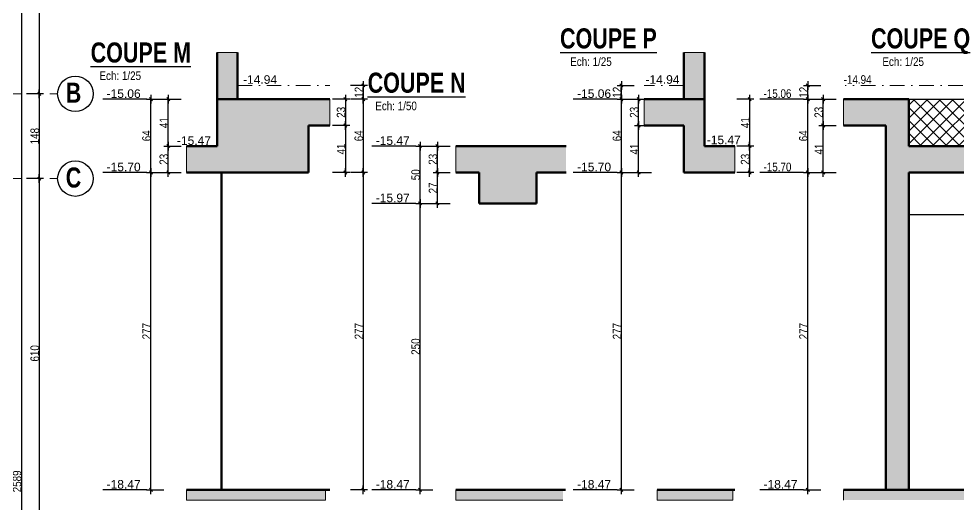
# Model space of a CAD drawing. Header units: centimetres. Extents: x 10803 to 23268, y -4986 to -786.
# Drawn here: x 18609 to 20249, y -3428 to -2581 of the extents above; entities that cross this region are included whole.
import ezdxf
from ezdxf.enums import TextEntityAlignment as Align

# ---------------------------------------------------------------- set-up
doc = ezdxf.new("R2010")
doc.units = ezdxf.units.CM
doc.header["$PDMODE"] = 1
doc.header["$PDSIZE"] = -2
doc.linetypes.add('TIRETPTX2', pattern=[50.8, 25.4, -12.7, 0, -12.7])
for name, color, linetype in [('01_cote_gen', 4, 'Continuous'), ('01_linteaux', 2, 'Continuous'), ('01_poch_BN', 9, 'Continuous'), ('01_poch_murs', 253, 'Continuous'), ('01_texte', 230, 'Continuous'), ('AA_COTES', 2, 'Continuous')]:
    doc.layers.add(name, color=color, linetype=linetype)
doc.layers.add('01_murs_coup', color=5, linetype='Continuous', lineweight=60)
doc.layers.add('01_tram_axes', color=2, linetype='TIRETPTX2', lineweight=9)
doc.styles.add('Arial Narrow', font='ARIALN.TTF')
doc.styles.add('impact', font='impact.ttf')
doc.styles.add('MATTE_TXT', font='arial.ttf')
doc.styles.add('STYLE2', font='ARIALN.TTF')
doc.dimstyles.new('JB25', dxfattribs={"dimscale": 0.1, "dimtxt": 150, "dimasz": 15, "dimexe": 0.1, "dimexo": 0.1, "dimgap": 0.09, "dimtad": 1, "dimdec": 1, "dimlfac": 0.5, "dimdsep": 46, "dimtxsty": 'STYLE2', "dimblk1": 'BOND_G', "dimblk2": 'BOND_D', "dimsah": 1, "dimcen": 1.5, "dimdle": 0.01, "dimse1": 1, "dimse2": 1, "dimclrd": 4, "dimclre": 2, "dimclrt": 6, "dimazin": 2, "dimtfac": 2.333333, "dimtdec": 1, "dimtix": 1, "dimtmove": 2, "dimatfit": 3, "dimldrblk": 'BOND_G', "dimfxl": 1, "dimtolj": 1, "dimtzin": 0, "dimarcsym": 0})
doc.dimstyles.new('JB50', dxfattribs={"dimscale": 0.1, "dimtxt": 150, "dimasz": 15, "dimexe": 0.1, "dimexo": 0.1, "dimgap": 0.09, "dimtad": 1, "dimdec": 1, "dimdsep": 46, "dimtxsty": 'STYLE2', "dimblk1": 'BOND_G', "dimblk2": 'BOND_D', "dimsah": 1, "dimcen": 1.5, "dimdle": 0.01, "dimse1": 1, "dimse2": 1, "dimclrd": 4, "dimclre": 2, "dimclrt": 6, "dimazin": 2, "dimtfac": 2.333333, "dimtdec": 1, "dimtix": 1, "dimtmove": 2, "dimatfit": 3, "dimldrblk": 'BOND_G', "dimfxl": 1, "dimtolj": 1, "dimtzin": 0, "dimarcsym": 0})

# ---------------------------------------------------------------- blocks, each defined once
blk = doc.blocks.new('BOND_G')
at = {"layer": 'AA_COTES', "color": 0}
for p, q in [((0, -5), (0, 15)), ((5, 0), (-5, 0)), ((1.8, 1.8), (-1.8, -1.8))]:
    blk.add_line(p, q, dxfattribs=at)
blk = doc.blocks.new('BOND_D')
at = {"layer": 'AA_COTES', "color": 0}
for p, q in [((5, 0), (-5, 0)), ((-1.8, -1.8), (1.8, 1.8)), ((0, 5), (0, -15))]:
    blk.add_line(p, q, dxfattribs=at)
blk = doc.blocks.new('*D1412')
at = {"layer": '01_cote_gen', "color": 4, "lineweight": -2, "transparency": 16777216}
blk.add_line((18644.2, -2103.1), (18644.2, -2710.1), dxfattribs=at)
at = {"layer": 'Defpoints', "color": 0, "lineweight": 0, "transparency": 16777216}
for p in [(18595.3, -2101.6), (18595.3, -2711.6), (18644.2, -2711.6)]:
    blk.add_point(p, dxfattribs=at)
at = {"layer": '01_cote_gen', "color": 4, "lineweight": -2, "transparency": 16777216, "xscale": 1.5, "yscale": 1.5, "zscale": 1.5}
for name, p, rotation in [('BOND_G', (18644.2, -2101.6), 90), ('BOND_D', (18644.2, -2711.6), 270)]:
    blk.add_blockref(name, p, dxfattribs=dict(at, rotation=rotation))
at = {"layer": '01_cote_gen', "color": 6, "lineweight": 0, "transparency": 16777216, "insert": (18636.5, -2406.6), "char_height": 15, "attachment_point": 5, "rotation": 90, "style": 'STYLE2'}
blk.add_mtext('\\A1;610', dxfattribs=at)
blk = doc.blocks.new('*D1413')
at = {"layer": '01_cote_gen', "color": 4, "lineweight": -2, "transparency": 16777216}
blk.add_line((18644.2, -2713.1), (18644.2, -2858.1), dxfattribs=at)
at = {"layer": 'Defpoints', "color": 0, "lineweight": 0, "transparency": 16777216}
for p in [(18595.6, -2711.6), (18595.6, -2859.6), (18644.2, -2859.6)]:
    blk.add_point(p, dxfattribs=at)
at = {"layer": '01_cote_gen', "color": 4, "lineweight": -2, "transparency": 16777216, "xscale": 1.5, "yscale": 1.5, "zscale": 1.5}
for name, p, rotation in [('BOND_G', (18644.2, -2711.6), 90), ('BOND_D', (18644.2, -2859.6), 270)]:
    blk.add_blockref(name, p, dxfattribs=dict(at, rotation=rotation))
at = {"layer": '01_cote_gen', "color": 6, "lineweight": 0, "transparency": 16777216, "insert": (18636.5, -2785.6), "char_height": 15, "attachment_point": 5, "rotation": 90, "style": 'STYLE2'}
blk.add_mtext('\\A1;148', dxfattribs=at)
blk = doc.blocks.new('*D1414')
at = {"layer": '01_cote_gen', "color": 4, "lineweight": -2, "transparency": 16777216}
blk.add_line((18644.2, -2861.1), (18644.2, -3468.1), dxfattribs=at)
at = {"layer": 'Defpoints', "color": 0, "lineweight": 0, "transparency": 16777216}
for p in [(18545, -2859.6), (18545, -3469.6), (18644.2, -3469.6)]:
    blk.add_point(p, dxfattribs=at)
at = {"layer": '01_cote_gen', "color": 4, "lineweight": -2, "transparency": 16777216, "xscale": 1.5, "yscale": 1.5, "zscale": 1.5}
for name, p, rotation in [('BOND_G', (18644.2, -2859.6), 90), ('BOND_D', (18644.2, -3469.6), 270)]:
    blk.add_blockref(name, p, dxfattribs=dict(at, rotation=rotation))
at = {"layer": '01_cote_gen', "color": 6, "lineweight": 0, "transparency": 16777216, "insert": (18636.5, -3164.6), "char_height": 15, "attachment_point": 5, "rotation": 90, "style": 'STYLE2'}
blk.add_mtext('\\A1;610', dxfattribs=at)
blk = doc.blocks.new('*D1932')
at = {"layer": '01_cote_gen', "color": 4, "lineweight": -2, "transparency": 16777216}
blk.add_line((18613.1, -2095.1), (18613.1, -4681.1), dxfattribs=at)
at = {"layer": 'Defpoints', "color": 0, "lineweight": 0, "transparency": 16777216}
for p in [(18608.7, -2093.6), (18503.6, -4682.6), (18613.1, -4682.6)]:
    blk.add_point(p, dxfattribs=at)
at = {"layer": '01_cote_gen', "color": 4, "lineweight": -2, "transparency": 16777216, "xscale": 1.5, "yscale": 1.5, "zscale": 1.5}
for name, p, rotation in [('BOND_G', (18613.1, -2093.6), 90), ('BOND_D', (18613.1, -4682.6), 270)]:
    blk.add_blockref(name, p, dxfattribs=dict(at, rotation=rotation))
at = {"layer": '01_cote_gen', "color": 6, "lineweight": 0, "transparency": 16777216, "insert": (18605.5, -3388.1), "char_height": 15, "attachment_point": 5, "rotation": 90, "style": 'STYLE2'}
blk.add_mtext('\\A1;2589', dxfattribs=at)
blk = doc.blocks.new('*D1568')
at = {"layer": '01_cote_gen', "color": 4, "lineweight": -2, "transparency": 16777216}
blk.add_line((18839.3, -3401.4), (18839.3, -2850.4), dxfattribs=at)
at = {"layer": 'Defpoints', "color": 0, "lineweight": 0, "transparency": 16777216}
for p in [(18839.3, -2848.9), (18871.4, -2848.9), (18871.4, -3402.9)]:
    blk.add_point(p, dxfattribs=at)
at = {"layer": '01_cote_gen', "color": 4, "lineweight": -2, "transparency": 16777216, "xscale": 1.5, "yscale": 1.5, "zscale": 1.5}
for name, p, rotation in [('BOND_D', (18839.3, -2848.9), 90), ('BOND_G', (18839.3, -3402.9), 270)]:
    blk.add_blockref(name, p, dxfattribs=dict(at, rotation=rotation))
at = {"layer": '01_cote_gen', "color": 6, "lineweight": 0, "transparency": 16777216, "insert": (18831.8, -3125.9), "char_height": 15, "attachment_point": 5, "rotation": 90, "style": 'STYLE2'}
blk.add_mtext('\\A1;277', dxfattribs=at)
blk = doc.blocks.new('*D2017')
at = {"layer": '01_cote_gen', "color": 4, "lineweight": -2, "transparency": 16777216}
blk.add_line((18869.5, -2847.4), (18869.5, -2804.4), dxfattribs=at)
at = {"layer": 'Defpoints', "color": 0, "lineweight": 0, "transparency": 16777216}
for p in [(18869.5, -2802.9), (18901.6, -2802.9), (18901.6, -2848.9)]:
    blk.add_point(p, dxfattribs=at)
at = {"layer": '01_cote_gen', "color": 4, "lineweight": -2, "transparency": 16777216, "xscale": 1.5, "yscale": 1.5, "zscale": 1.5}
for name, p, rotation in [('BOND_D', (18869.5, -2802.9), 90), ('BOND_G', (18869.5, -2848.9), 270)]:
    blk.add_blockref(name, p, dxfattribs=dict(at, rotation=rotation))
at = {"layer": '01_cote_gen', "color": 6, "lineweight": 0, "transparency": 16777216, "insert": (18861.9, -2825.9), "char_height": 15, "attachment_point": 5, "rotation": 90, "style": 'STYLE2'}
blk.add_mtext('\\A1;23', dxfattribs=at)
blk = doc.blocks.new('*D2018')
at = {"layer": '01_cote_gen', "color": 4, "lineweight": -2, "transparency": 16777216}
blk.add_line((18869.5, -2801.4), (18869.5, -2722.4), dxfattribs=at)
at = {"layer": 'Defpoints', "color": 0, "lineweight": 0, "transparency": 16777216}
for p in [(18869.5, -2720.9), (18954.7, -2720.9), (18954.7, -2802.9)]:
    blk.add_point(p, dxfattribs=at)
at = {"layer": '01_cote_gen', "color": 4, "lineweight": -2, "transparency": 16777216, "xscale": 1.5, "yscale": 1.5, "zscale": 1.5}
for name, p, rotation in [('BOND_D', (18869.5, -2720.9), 90), ('BOND_G', (18869.5, -2802.9), 270)]:
    blk.add_blockref(name, p, dxfattribs=dict(at, rotation=rotation))
at = {"layer": '01_cote_gen', "color": 6, "lineweight": 0, "transparency": 16777216, "insert": (18862, -2761.9), "char_height": 15, "attachment_point": 5, "rotation": 90, "style": 'STYLE2'}
blk.add_mtext('\\A1;41', dxfattribs=at)
blk = doc.blocks.new('*D1569')
at = {"layer": '01_cote_gen', "color": 4, "lineweight": -2, "transparency": 16777216}
blk.add_line((18839.3, -2847.4), (18839.3, -2722.4), dxfattribs=at)
at = {"layer": 'Defpoints', "color": 0, "lineweight": 0, "transparency": 16777216}
for p in [(18839.3, -2720.9), (18892, -2720.9), (18892, -2848.9)]:
    blk.add_point(p, dxfattribs=at)
at = {"layer": '01_cote_gen', "color": 4, "lineweight": -2, "transparency": 16777216, "xscale": 1.5, "yscale": 1.5, "zscale": 1.5}
for name, p, rotation in [('BOND_D', (18839.3, -2720.9), 90), ('BOND_G', (18839.3, -2848.9), 270)]:
    blk.add_blockref(name, p, dxfattribs=dict(at, rotation=rotation))
at = {"layer": '01_cote_gen', "color": 6, "lineweight": 0, "transparency": 16777216, "insert": (18831.7, -2784.9), "char_height": 15, "attachment_point": 5, "rotation": 90, "style": 'STYLE2'}
blk.add_mtext('\\A1;64', dxfattribs=at)
blk = doc.blocks.new('*D2019')
at = {"layer": '01_cote_gen', "color": 4, "lineweight": -2, "transparency": 16777216}
blk.add_line((19178.9, -2722.4), (19178.9, -2765.4), dxfattribs=at)
at = {"layer": 'Defpoints', "color": 0, "lineweight": 0, "transparency": 16777216}
for p in [(19151.4, -2720.9), (19151.4, -2766.9), (19178.9, -2766.9)]:
    blk.add_point(p, dxfattribs=at)
at = {"layer": '01_cote_gen', "color": 4, "lineweight": -2, "transparency": 16777216, "xscale": 1.5, "yscale": 1.5, "zscale": 1.5}
for name, p, rotation in [('BOND_G', (19178.9, -2720.9), 90), ('BOND_D', (19178.9, -2766.9), 270)]:
    blk.add_blockref(name, p, dxfattribs=dict(at, rotation=rotation))
at = {"layer": '01_cote_gen', "color": 6, "lineweight": 0, "transparency": 16777216, "insert": (19171.3, -2743.9), "char_height": 15, "attachment_point": 5, "rotation": 90, "style": 'STYLE2'}
blk.add_mtext('\\A1;23', dxfattribs=at)
blk = doc.blocks.new('*D2020')
at = {"layer": '01_cote_gen', "color": 4, "lineweight": -2, "transparency": 16777216}
blk.add_line((19178.9, -2768.4), (19178.9, -2847.4), dxfattribs=at)
at = {"layer": 'Defpoints', "color": 0, "lineweight": 0, "transparency": 16777216}
for p in [(19133.1, -2766.9), (19114.7, -2848.9), (19178.9, -2848.9)]:
    blk.add_point(p, dxfattribs=at)
at = {"layer": '01_cote_gen', "color": 4, "lineweight": -2, "transparency": 16777216, "xscale": 1.5, "yscale": 1.5, "zscale": 1.5}
for name, p, rotation in [('BOND_G', (19178.9, -2766.9), 90), ('BOND_D', (19178.9, -2848.9), 270)]:
    blk.add_blockref(name, p, dxfattribs=dict(at, rotation=rotation))
at = {"layer": '01_cote_gen', "color": 6, "lineweight": 0, "transparency": 16777216, "insert": (19171.4, -2807.9), "char_height": 15, "attachment_point": 5, "rotation": 90, "style": 'STYLE2'}
blk.add_mtext('\\A1;41', dxfattribs=at)
blk = doc.blocks.new('*D1570')
at = {"layer": '01_cote_gen', "color": 4, "lineweight": -2, "transparency": 16777216}
blk.add_line((19210, -2722.4), (19210, -2847.4), dxfattribs=at)
at = {"layer": 'Defpoints', "color": 0, "lineweight": 0, "transparency": 16777216}
for p in [(19186.4, -2720.9), (19186.4, -2848.9), (19210, -2848.9)]:
    blk.add_point(p, dxfattribs=at)
at = {"layer": '01_cote_gen', "color": 4, "lineweight": -2, "transparency": 16777216, "xscale": 1.5, "yscale": 1.5, "zscale": 1.5}
for name, p, rotation in [('BOND_G', (19210, -2720.9), 90), ('BOND_D', (19210, -2848.9), 270)]:
    blk.add_blockref(name, p, dxfattribs=dict(at, rotation=rotation))
at = {"layer": '01_cote_gen', "color": 6, "lineweight": 0, "transparency": 16777216, "insert": (19202.3, -2784.9), "char_height": 15, "attachment_point": 5, "rotation": 90, "style": 'STYLE2'}
blk.add_mtext('\\A1;64', dxfattribs=at)
blk = doc.blocks.new('*D2021')
at = {"layer": '01_cote_gen', "color": 4, "lineweight": -2, "transparency": 16777216}
blk.add_line((19210, -2850.4), (19210, -3401.4), dxfattribs=at)
at = {"layer": 'Defpoints', "color": 0, "lineweight": 0, "transparency": 16777216}
for p in [(19156.4, -2848.9), (19115.8, -3402.9), (19210, -3402.9)]:
    blk.add_point(p, dxfattribs=at)
at = {"layer": '01_cote_gen', "color": 4, "lineweight": -2, "transparency": 16777216, "xscale": 1.5, "yscale": 1.5, "zscale": 1.5}
for name, p, rotation in [('BOND_G', (19210, -2848.9), 90), ('BOND_D', (19210, -3402.9), 270)]:
    blk.add_blockref(name, p, dxfattribs=dict(at, rotation=rotation))
at = {"layer": '01_cote_gen', "color": 6, "lineweight": 0, "transparency": 16777216, "insert": (19202.5, -3125.9), "char_height": 15, "attachment_point": 5, "rotation": 90, "style": 'STYLE2'}
blk.add_mtext('\\A1;277', dxfattribs=at)
blk = doc.blocks.new('*D2022')
at = {"layer": '01_cote_gen', "color": 4, "lineweight": -2, "transparency": 16777216}
blk.add_line((19210, -2698.4), (19210, -2719.4), dxfattribs=at)
at = {"layer": 'Defpoints', "color": 0, "lineweight": 0, "transparency": 16777216}
for p in [(19132.4, -2696.9), (19132.4, -2720.9), (19210, -2720.9)]:
    blk.add_point(p, dxfattribs=at)
at = {"layer": '01_cote_gen', "color": 4, "lineweight": -2, "transparency": 16777216, "xscale": 1.5, "yscale": 1.5, "zscale": 1.5}
for name, p, rotation in [('BOND_G', (19210, -2696.9), 90), ('BOND_D', (19210, -2720.9), 270)]:
    blk.add_blockref(name, p, dxfattribs=dict(at, rotation=rotation))
at = {"layer": '01_cote_gen', "color": 6, "lineweight": 0, "transparency": 16777216, "insert": (19202.5, -2708.9), "char_height": 15, "attachment_point": 5, "rotation": 90, "style": 'STYLE2'}
blk.add_mtext('\\A1;12', dxfattribs=at)
blk = doc.blocks.new('*D2023')
at = {"layer": '01_cote_gen', "color": 4, "lineweight": -2, "transparency": 16777216}
blk.add_line((19339.4, -2847.4), (19339.4, -2804.4), dxfattribs=at)
at = {"layer": 'Defpoints', "color": 0, "lineweight": 0, "transparency": 16777216}
for p in [(19339.4, -2802.9), (19371.5, -2802.9), (19371.5, -2848.9)]:
    blk.add_point(p, dxfattribs=at)
at = {"layer": '01_cote_gen', "color": 4, "lineweight": -2, "transparency": 16777216, "xscale": 1.5, "yscale": 1.5, "zscale": 1.5}
for name, p, rotation in [('BOND_D', (19339.4, -2802.9), 90), ('BOND_G', (19339.4, -2848.9), 270)]:
    blk.add_blockref(name, p, dxfattribs=dict(at, rotation=rotation))
at = {"layer": '01_cote_gen', "color": 6, "lineweight": 0, "transparency": 16777216, "insert": (19331.8, -2825.9), "char_height": 15, "attachment_point": 5, "rotation": 90, "style": 'STYLE2'}
blk.add_mtext('\\A1;23', dxfattribs=at)
blk = doc.blocks.new('*D2024')
at = {"layer": '01_cote_gen', "color": 4, "lineweight": -2, "transparency": 16777216}
blk.add_line((19339.4, -2901.4), (19339.4, -2850.4), dxfattribs=at)
at = {"layer": 'Defpoints', "color": 0, "lineweight": 0, "transparency": 16777216}
for p in [(19339.4, -2848.9), (19412.4, -2848.9), (19412.4, -2902.9)]:
    blk.add_point(p, dxfattribs=at)
at = {"layer": '01_cote_gen', "color": 4, "lineweight": -2, "transparency": 16777216, "xscale": 1.5, "yscale": 1.5, "zscale": 1.5}
for name, p, rotation in [('BOND_D', (19339.4, -2848.9), 90), ('BOND_G', (19339.4, -2902.9), 270)]:
    blk.add_blockref(name, p, dxfattribs=dict(at, rotation=rotation))
at = {"layer": '01_cote_gen', "color": 6, "transparency": 16777216, "insert": (19331.9, -2875.9), "char_height": 15, "attachment_point": 5, "rotation": 90, "style": 'STYLE2'}
blk.add_mtext('\\A1;27', dxfattribs=at)
blk = doc.blocks.new('*D1571')
at = {"layer": '01_cote_gen', "color": 4, "lineweight": -2, "transparency": 16777216}
blk.add_line((19309.3, -2901.4), (19309.3, -2804.4), dxfattribs=at)
at = {"layer": 'Defpoints', "color": 0, "lineweight": 0, "transparency": 16777216}
for p in [(19309.3, -2802.9), (19408, -2802.9), (19415.8, -2902.9)]:
    blk.add_point(p, dxfattribs=at)
at = {"layer": '01_cote_gen', "color": 4, "lineweight": -2, "transparency": 16777216, "xscale": 1.5, "yscale": 1.5, "zscale": 1.5}
for name, p, rotation in [('BOND_D', (19309.3, -2802.9), 90), ('BOND_G', (19309.3, -2902.9), 270)]:
    blk.add_blockref(name, p, dxfattribs=dict(at, rotation=rotation))
at = {"layer": '01_cote_gen', "color": 6, "transparency": 16777216, "insert": (19301.6, -2852.9), "char_height": 15, "attachment_point": 5, "rotation": 90, "style": 'STYLE2'}
blk.add_mtext('\\A1;50', dxfattribs=at)
blk = doc.blocks.new('*D1572')
at = {"layer": '01_cote_gen', "color": 4, "lineweight": -2, "transparency": 16777216}
blk.add_line((19309.3, -3401.4), (19309.3, -2904.4), dxfattribs=at)
at = {"layer": 'Defpoints', "color": 0, "lineweight": 0, "transparency": 16777216}
for p in [(19309.3, -2902.9), (19368.1, -2902.9), (19331.8, -3402.9)]:
    blk.add_point(p, dxfattribs=at)
at = {"layer": '01_cote_gen', "color": 4, "lineweight": -2, "transparency": 16777216, "xscale": 1.5, "yscale": 1.5, "zscale": 1.5}
for name, p, rotation in [('BOND_D', (19309.3, -2902.9), 90), ('BOND_G', (19309.3, -3402.9), 270)]:
    blk.add_blockref(name, p, dxfattribs=dict(at, rotation=rotation))
at = {"layer": '01_cote_gen', "color": 6, "lineweight": 0, "transparency": 16777216, "insert": (19301.6, -3152.9), "char_height": 15, "attachment_point": 5, "rotation": 90, "style": 'STYLE2'}
blk.add_mtext('\\A1;250', dxfattribs=at)
blk = doc.blocks.new('*D1573')
at = {"layer": '01_cote_gen', "color": 4, "lineweight": -2, "transparency": 16777216}
blk.add_line((19660.8, -3401.4), (19660.8, -2850.4), dxfattribs=at)
at = {"layer": 'Defpoints', "color": 0, "lineweight": 0, "transparency": 16777216}
for p in [(19660.8, -2848.9), (19692.9, -2848.9), (19692.9, -3402.9)]:
    blk.add_point(p, dxfattribs=at)
at = {"layer": '01_cote_gen', "color": 4, "lineweight": -2, "transparency": 16777216, "xscale": 1.5, "yscale": 1.5, "zscale": 1.5}
for name, p, rotation in [('BOND_D', (19660.8, -2848.9), 90), ('BOND_G', (19660.8, -3402.9), 270)]:
    blk.add_blockref(name, p, dxfattribs=dict(at, rotation=rotation))
at = {"layer": '01_cote_gen', "color": 6, "lineweight": 0, "transparency": 16777216, "insert": (19653.3, -3125.9), "char_height": 15, "attachment_point": 5, "rotation": 90, "style": 'STYLE2'}
blk.add_mtext('\\A1;277', dxfattribs=at)
blk = doc.blocks.new('*D1574')
at = {"layer": '01_cote_gen', "color": 4, "lineweight": -2, "transparency": 16777216}
blk.add_line((19660.8, -2847.4), (19660.8, -2722.4), dxfattribs=at)
at = {"layer": 'Defpoints', "color": 0, "lineweight": 0, "transparency": 16777216}
for p in [(19660.8, -2720.9), (19713.5, -2720.9), (19713.5, -2848.9)]:
    blk.add_point(p, dxfattribs=at)
at = {"layer": '01_cote_gen', "color": 4, "lineweight": -2, "transparency": 16777216, "xscale": 1.5, "yscale": 1.5, "zscale": 1.5}
for name, p, rotation in [('BOND_D', (19660.8, -2720.9), 90), ('BOND_G', (19660.8, -2848.9), 270)]:
    blk.add_blockref(name, p, dxfattribs=dict(at, rotation=rotation))
at = {"layer": '01_cote_gen', "color": 6, "lineweight": 0, "transparency": 16777216, "insert": (19653.2, -2784.9), "char_height": 15, "attachment_point": 5, "rotation": 90, "style": 'STYLE2'}
blk.add_mtext('\\A1;64', dxfattribs=at)
blk = doc.blocks.new('*D2025')
at = {"layer": '01_cote_gen', "color": 4, "lineweight": -2, "transparency": 16777216}
blk.add_line((19690.9, -2847.4), (19690.9, -2768.4), dxfattribs=at)
at = {"layer": 'Defpoints', "color": 0, "lineweight": 0, "transparency": 16777216}
for p in [(19690.9, -2766.9), (19700.5, -2766.9), (19692.9, -2848.9)]:
    blk.add_point(p, dxfattribs=at)
at = {"layer": '01_cote_gen', "color": 4, "lineweight": -2, "transparency": 16777216, "xscale": 1.5, "yscale": 1.5, "zscale": 1.5}
for name, p, rotation in [('BOND_D', (19690.9, -2766.9), 90), ('BOND_G', (19690.9, -2848.9), 270)]:
    blk.add_blockref(name, p, dxfattribs=dict(at, rotation=rotation))
at = {"layer": '01_cote_gen', "color": 6, "lineweight": 0, "transparency": 16777216, "insert": (19683.4, -2807.9), "char_height": 15, "attachment_point": 5, "rotation": 90, "style": 'STYLE2'}
blk.add_mtext('\\A1;41', dxfattribs=at)
blk = doc.blocks.new('*D2026')
at = {"layer": '01_cote_gen', "color": 4, "lineweight": -2, "transparency": 16777216}
blk.add_line((19690.9, -2765.4), (19690.9, -2722.4), dxfattribs=at)
at = {"layer": 'Defpoints', "color": 0, "lineweight": 0, "transparency": 16777216}
for p in [(19690.9, -2720.9), (19713.4, -2720.9), (19713.4, -2766.9)]:
    blk.add_point(p, dxfattribs=at)
at = {"layer": '01_cote_gen', "color": 4, "lineweight": -2, "transparency": 16777216, "xscale": 1.5, "yscale": 1.5, "zscale": 1.5}
for name, p, rotation in [('BOND_D', (19690.9, -2720.9), 90), ('BOND_G', (19690.9, -2766.9), 270)]:
    blk.add_blockref(name, p, dxfattribs=dict(at, rotation=rotation))
at = {"layer": '01_cote_gen', "color": 6, "lineweight": 0, "transparency": 16777216, "insert": (19683.3, -2743.9), "char_height": 15, "attachment_point": 5, "rotation": 90, "style": 'STYLE2'}
blk.add_mtext('\\A1;23', dxfattribs=at)
blk = doc.blocks.new('*D2027')
at = {"layer": '01_cote_gen', "color": 4, "lineweight": -2, "transparency": 16777216}
blk.add_line((19884.7, -2804.4), (19884.7, -2847.4), dxfattribs=at)
at = {"layer": 'Defpoints', "color": 0, "lineweight": 0, "transparency": 16777216}
for p in [(19858.9, -2802.9), (19858.9, -2848.9), (19884.7, -2848.9)]:
    blk.add_point(p, dxfattribs=at)
at = {"layer": '01_cote_gen', "color": 4, "lineweight": -2, "transparency": 16777216, "xscale": 1.5, "yscale": 1.5, "zscale": 1.5}
for name, p, rotation in [('BOND_G', (19884.7, -2802.9), 90), ('BOND_D', (19884.7, -2848.9), 270)]:
    blk.add_blockref(name, p, dxfattribs=dict(at, rotation=rotation))
at = {"layer": '01_cote_gen', "color": 6, "lineweight": 0, "transparency": 16777216, "insert": (19877.1, -2825.9), "char_height": 15, "attachment_point": 5, "rotation": 90, "style": 'STYLE2'}
blk.add_mtext('\\A1;23', dxfattribs=at)
blk = doc.blocks.new('*D2028')
at = {"layer": '01_cote_gen', "color": 4, "lineweight": -2, "transparency": 16777216}
blk.add_line((19884.7, -2722.4), (19884.7, -2801.4), dxfattribs=at)
at = {"layer": 'Defpoints', "color": 0, "lineweight": 0, "transparency": 16777216}
for p in [(19805.8, -2720.9), (19832.3, -2802.9), (19884.7, -2802.9)]:
    blk.add_point(p, dxfattribs=at)
at = {"layer": '01_cote_gen', "color": 4, "lineweight": -2, "transparency": 16777216, "xscale": 1.5, "yscale": 1.5, "zscale": 1.5}
for name, p, rotation in [('BOND_G', (19884.7, -2720.9), 90), ('BOND_D', (19884.7, -2802.9), 270)]:
    blk.add_blockref(name, p, dxfattribs=dict(at, rotation=rotation))
at = {"layer": '01_cote_gen', "color": 6, "lineweight": 0, "transparency": 16777216, "insert": (19877.2, -2761.9), "char_height": 15, "attachment_point": 5, "rotation": 90, "style": 'STYLE2'}
blk.add_mtext('\\A1;41', dxfattribs=at)
blk = doc.blocks.new('*D2029')
at = {"layer": '01_cote_gen', "color": 4, "lineweight": -2, "transparency": 16777216}
blk.add_line((19660.8, -2719.4), (19660.8, -2698.4), dxfattribs=at)
at = {"layer": 'Defpoints', "color": 0, "lineweight": 0, "transparency": 16777216}
for p in [(19660.8, -2696.9), (19753.1, -2696.9), (19753.1, -2720.9)]:
    blk.add_point(p, dxfattribs=at)
at = {"layer": '01_cote_gen', "color": 4, "lineweight": -2, "transparency": 16777216, "xscale": 1.5, "yscale": 1.5, "zscale": 1.5}
for name, p, rotation in [('BOND_D', (19660.8, -2696.9), 90), ('BOND_G', (19660.8, -2720.9), 270)]:
    blk.add_blockref(name, p, dxfattribs=dict(at, rotation=rotation))
at = {"layer": '01_cote_gen', "color": 6, "lineweight": 0, "transparency": 16777216, "insert": (19653.3, -2708.9), "char_height": 15, "attachment_point": 5, "rotation": 90, "style": 'STYLE2'}
blk.add_mtext('\\A1;12', dxfattribs=at)
blk = doc.blocks.new('*D1575')
at = {"layer": '01_cote_gen', "color": 4, "lineweight": -2, "transparency": 16777216}
blk.add_line((19986.4, -3401.4), (19986.4, -2850.4), dxfattribs=at)
at = {"layer": 'Defpoints', "color": 0, "lineweight": 0, "transparency": 16777216}
for p in [(19986.4, -2848.9), (20018.4, -2848.9), (20018.4, -3402.9)]:
    blk.add_point(p, dxfattribs=at)
at = {"layer": '01_cote_gen', "color": 4, "lineweight": -2, "transparency": 16777216, "xscale": 1.5, "yscale": 1.5, "zscale": 1.5}
for name, p, rotation in [('BOND_D', (19986.4, -2848.9), 90), ('BOND_G', (19986.4, -3402.9), 270)]:
    blk.add_blockref(name, p, dxfattribs=dict(at, rotation=rotation))
at = {"layer": '01_cote_gen', "color": 6, "lineweight": 0, "transparency": 16777216, "insert": (19978.9, -3125.9), "char_height": 15, "attachment_point": 5, "rotation": 90, "style": 'STYLE2'}
blk.add_mtext('\\A1;277', dxfattribs=at)
blk = doc.blocks.new('*D1576')
at = {"layer": '01_cote_gen', "color": 4, "lineweight": -2, "transparency": 16777216}
blk.add_line((19986.4, -2847.4), (19986.4, -2722.4), dxfattribs=at)
at = {"layer": 'Defpoints', "color": 0, "lineweight": 0, "transparency": 16777216}
for p in [(19986.4, -2720.9), (20039.1, -2720.9), (20039.1, -2848.9)]:
    blk.add_point(p, dxfattribs=at)
at = {"layer": '01_cote_gen', "color": 4, "lineweight": -2, "transparency": 16777216, "xscale": 1.5, "yscale": 1.5, "zscale": 1.5}
for name, p, rotation in [('BOND_D', (19986.4, -2720.9), 90), ('BOND_G', (19986.4, -2848.9), 270)]:
    blk.add_blockref(name, p, dxfattribs=dict(at, rotation=rotation))
at = {"layer": '01_cote_gen', "color": 6, "lineweight": 0, "transparency": 16777216, "insert": (19978.7, -2784.9), "char_height": 15, "attachment_point": 5, "rotation": 90, "style": 'STYLE2'}
blk.add_mtext('\\A1;64', dxfattribs=at)
blk = doc.blocks.new('*D1579')
at = {"layer": '01_cote_gen', "color": 4, "lineweight": -2, "transparency": 16777216}
blk.add_line((19986.4, -2719.4), (19986.4, -2698.4), dxfattribs=at)
at = {"layer": 'Defpoints', "color": 0, "lineweight": 0, "transparency": 16777216}
for p in [(19986.4, -2696.9), (20078.7, -2696.9), (20078.7, -2720.9)]:
    blk.add_point(p, dxfattribs=at)
at = {"layer": '01_cote_gen', "color": 4, "lineweight": -2, "transparency": 16777216, "xscale": 1.5, "yscale": 1.5, "zscale": 1.5}
for name, p, rotation in [('BOND_D', (19986.4, -2696.9), 90), ('BOND_G', (19986.4, -2720.9), 270)]:
    blk.add_blockref(name, p, dxfattribs=dict(at, rotation=rotation))
at = {"layer": '01_cote_gen', "color": 6, "lineweight": 0, "transparency": 16777216, "insert": (19978.9, -2708.9), "char_height": 15, "attachment_point": 5, "rotation": 90, "style": 'STYLE2'}
blk.add_mtext('\\A1;12', dxfattribs=at)
blk = doc.blocks.new('*D1612')
at = {"layer": '01_cote_gen', "color": 4, "lineweight": -2, "transparency": 16777216}
blk.add_line((18920.5, -4430.7), (18883.5, -4430.7), dxfattribs=at)
at = {"layer": 'Defpoints', "color": 0, "lineweight": 0, "transparency": 16777216}
for p in [(18882, -1578.8), (18922, -4386.7), (18882, -4430.7)]:
    blk.add_point(p, dxfattribs=at)
at = {"layer": '01_cote_gen', "color": 4, "lineweight": -2, "transparency": 16777216, "xscale": 1.5, "yscale": 1.5, "zscale": 1.5, "rotation": 180}
blk.add_blockref('BOND_D', (18882, -4430.7), dxfattribs=at)
at = {"layer": '01_cote_gen', "color": 4, "lineweight": -2, "transparency": 16777216, "xscale": 1.5, "yscale": 1.5, "zscale": 1.5}
blk.add_blockref('BOND_G', (18922, -4430.7), dxfattribs=at)
at = {"layer": '01_cote_gen', "color": 6, "lineweight": 0, "transparency": 16777216, "insert": (18902, -4423), "char_height": 15, "attachment_point": 5, "style": 'STYLE2'}
blk.add_mtext('\\A1;20', dxfattribs=at)
blk = doc.blocks.new('*D2095')
at = {"layer": '01_cote_gen', "color": 4, "lineweight": -2, "transparency": 16777216}
blk.add_line((20013.2, -2847.4), (20013.2, -2768.4), dxfattribs=at)
at = {"layer": 'Defpoints', "color": 0, "lineweight": 0, "transparency": 16777216}
for p in [(20013.2, -2766.9), (20122.7, -2766.9), (20162.7, -2848.9)]:
    blk.add_point(p, dxfattribs=at)
at = {"layer": '01_cote_gen', "color": 4, "lineweight": -2, "transparency": 16777216, "xscale": 1.5, "yscale": 1.5, "zscale": 1.5}
for name, p, rotation in [('BOND_D', (20013.2, -2766.9), 90), ('BOND_G', (20013.2, -2848.9), 270)]:
    blk.add_blockref(name, p, dxfattribs=dict(at, rotation=rotation))
at = {"layer": '01_cote_gen', "color": 6, "lineweight": 0, "transparency": 16777216, "insert": (20005.7, -2807.9), "char_height": 15, "attachment_point": 5, "rotation": 90, "style": 'STYLE2'}
blk.add_mtext('\\A1;41', dxfattribs=at)
blk = doc.blocks.new('*D2096')
at = {"layer": '01_cote_gen', "color": 4, "lineweight": -2, "transparency": 16777216}
blk.add_line((20013.2, -2765.4), (20013.2, -2722.4), dxfattribs=at)
at = {"layer": 'Defpoints', "color": 0, "lineweight": 0, "transparency": 16777216}
for p in [(20013.2, -2720.9), (20048.6, -2720.9), (20035.7, -2766.9)]:
    blk.add_point(p, dxfattribs=at)
at = {"layer": '01_cote_gen', "color": 4, "lineweight": -2, "transparency": 16777216, "xscale": 1.5, "yscale": 1.5, "zscale": 1.5}
for name, p, rotation in [('BOND_D', (20013.2, -2720.9), 90), ('BOND_G', (20013.2, -2766.9), 270)]:
    blk.add_blockref(name, p, dxfattribs=dict(at, rotation=rotation))
at = {"layer": '01_cote_gen', "color": 6, "lineweight": 0, "transparency": 16777216, "insert": (20005.5, -2743.9), "char_height": 15, "attachment_point": 5, "rotation": 90, "style": 'STYLE2'}
blk.add_mtext('\\A1;23', dxfattribs=at)

msp = doc.modelspace()

# ---------------------------------------------------------------- hatches: boundary and pattern name
at = {"layer": '01_poch_BN', "lineweight": 0}
h = msp.add_hatch(color=256, dxfattribs=at)
h.dxf.hatch_style = 1
h.paths.add_polyline_path([(18990.66, -2639.78), (18954.66, -2639.78), (18954.66, -2720.89), (18990.66, -2720.89)])
h.paths.add_polyline_path([(19114.66, -2766.89), (19151.45, -2766.89), (19151.45, -2720.89), (18954.66, -2720.89), (18954.66, -2802.89), (18901.56, -2802.89), (18901.56, -2848.89), (19114.66, -2848.89)])
h = msp.add_hatch(color=256, dxfattribs=at)
h.dxf.hatch_style = 1
h.paths.add_polyline_path([(19855.48, -3402.89), (19723.06, -3402.89), (19723.06, -3420.82), (19855.48, -3420.82)])
h.paths.add_polyline_path([(19805.76, -2720.89), (19700.45, -2720.89), (19700.45, -2766.89), (19769.76, -2766.89), (19769.76, -2848.89), (19858.86, -2848.89), (19858.86, -2802.89), (19805.76, -2802.89)])
h.paths.add_polyline_path([(19805.76, -2639.78), (19769.76, -2639.78), (19769.76, -2720.89), (19805.76, -2720.89)])
h = msp.add_hatch(color=256, dxfattribs=at)
h.dxf.hatch_style = 1
h.paths.add_polyline_path([(20718.72, -2639.78), (20682.72, -2639.78), (20682.72, -2802.89), (20445.72, -2802.89), (20445.72, -2639.78), (20409.72, -2639.78), (20409.72, -2802.89), (20162.72, -2802.89), (20162.72, -2720.89), (20048.6, -2720.89), (20048.6, -2766.89), (20122.72, -2766.89), (20122.72, -3402.89), (20162.72, -3402.89), (20162.72, -2848.89), (20718.72, -2848.89)])
h.paths.add_polyline_path([(20718.72, -2848.89), (20682.72, -2848.89), (20682.72, -3402.89), (20718.72, -3402.89)])
h = msp.add_hatch(color=256, dxfattribs=at)
h.dxf.hatch_style = 1
h.paths.add_polyline_path([(19564.36, -2802.89), (19371.49, -2802.89), (19371.49, -2848.89), (19412.36, -2848.89), (19412.36, -2902.89), (19512.36, -2902.89), (19512.36, -2848.89), (19564.36, -2848.89)])
h.paths.add_polyline_path([(19558.66, -3402.89), (19371.49, -3402.89), (19371.49, -3420.82), (19558.66, -3420.82)])
h = msp.add_hatch(color=256, dxfattribs=at)
h.dxf.hatch_style = 1
h.paths.add_polyline_path([(19144.37, -3402.89), (18901.56, -3402.89), (18901.56, -3420.82), (19144.37, -3420.82)])
h = msp.add_hatch(color=256, dxfattribs=at)
h.dxf.hatch_style = 1
h.paths.add_polyline_path([(20767.91, -3402.89), (20048.66, -3402.89), (20048.66, -3420.82), (20767.91, -3420.82)])
at = {"layer": '01_poch_murs', "lineweight": 0}
h = msp.add_hatch(dxfattribs=at)
h.set_pattern_fill('ANSI37', color=256, scale=5)
h.set_pattern_definition([(45, (-18746.252, -7133.977), (-11.22532, 11.22532), []), (135, (-18746.252, -7133.977), (-11.22532, -11.22532), [])])
h.paths.add_polyline_path([(20407.43, -2720.89), (20162.72, -2720.89), (20162.72, -2802.89), (20407.43, -2802.89)])
h.paths.add_polyline_path([(20297.11, -2770.84), (20388, -2770.84), (20388, -2747.57), (20297.11, -2747.57)], flags=16)

# ---------------------------------------------------------------- linework, layer by layer
at = {"layer": '01_linteaux', "ltscale": 0.5}
for p, q in [((20162.72, -2720.89), (20409.72, -2721.1)), ((20682.72, -2922.89), (20162.72, -2922.89))]:
    msp.add_line(p, q, dxfattribs=at)
at = {"layer": '01_murs_coup'}
for p, q in [((18954.66, -2639.78), (18954.66, -2720.89)), ((18990.66, -2639.78), (18990.66, -2720.89)), ((19769.76, -2639.78), (19769.76, -2720.89)), ((19805.76, -2639.78), (19805.76, -2720.89)), ((18954.66, -2720.89), (19151.45, -2720.89)), ((18954.66, -2720.89), (18954.66, -2802.89)), ((19805.76, -2720.89), (19700.45, -2720.89)), ((19805.76, -2720.89), (19805.76, -2802.89)), ((20162.72, -2720.89), (20048.6, -2720.89)), ((20162.72, -2720.89), (20162.72, -2802.89)), ((19114.66, -2766.89), (19151.45, -2766.89)), ((19114.66, -2766.89), (19114.66, -2848.89)), ((19769.76, -2766.89), (19700.45, -2766.89)), ((19769.76, -2766.89), (19769.76, -2848.89)), ((20122.72, -2766.89), (20048.6, -2766.89)), ((20122.72, -2766.89), (20122.72, -3402.89)), ((18901.56, -2802.89), (18954.66, -2802.89)), ((19371.49, -2802.89), (19564.36, -2802.89)), ((19858.86, -2802.89), (19805.76, -2802.89)), ((20409.72, -2802.89), (20162.72, -2802.89)), ((18901.56, -2848.89), (19114.66, -2848.89)), ((19371.49, -2848.89), (19412.36, -2848.89)), ((19412.36, -2848.89), (19412.36, -2902.89)), ((19512.36, -2848.89), (19564.36, -2848.89)), ((19512.36, -2848.89), (19512.36, -2902.89)), ((19858.86, -2848.89), (19769.76, -2848.89)), ((20718.72, -2848.89), (20162.72, -2848.89)), ((20162.72, -2848.89), (20162.72, -3402.89)), ((19412.36, -2902.89), (19512.36, -2902.89)), ((18901.56, -3402.89), (19151.45, -3402.89)), ((19371.49, -3402.89), (19562.97, -3402.89)), ((19723.06, -3402.89), (19858.86, -3402.89)), ((20048.66, -3402.89), (20771.82, -3402.89))]:
    msp.add_line(p, q, dxfattribs=at)
at = {"layer": '01_murs_coup', "color": 2, "ltscale": 2}
msp.add_line((18962.66, -2848.89), (18962.66, -3402.89), dxfattribs=at)
at = {"layer": '01_poch_BN', "lineweight": 0}
for p, q in [((18954.66, -2639.78), (18990.66, -2639.78)), ((19805.76, -2639.78), (19769.76, -2639.78)), ((19151.45, -2720.89), (19151.45, -2766.89)), ((19700.45, -2720.89), (19700.45, -2766.89)), ((20048.6, -2720.89), (20048.6, -2766.89)), ((18901.56, -2802.89), (18901.56, -2848.89)), ((19371.49, -2802.89), (19371.49, -2848.89)), ((19858.86, -2802.89), (19858.86, -2848.89)), ((18901.56, -3402.89), (18901.56, -3420.82)), ((19144.37, -3420.82), (19144.37, -3402.89)), ((19371.49, -3402.89), (19371.49, -3420.82)), ((19723.06, -3402.89), (19723.06, -3420.82)), ((19855.48, -3420.82), (19855.48, -3402.89)), ((20048.66, -3402.89), (20048.66, -3420.82)), ((18901.56, -3420.82), (19144.37, -3420.82)), ((19371.49, -3420.82), (19558.66, -3420.82)), ((19723.06, -3420.82), (19855.48, -3420.82))]:
    msp.add_line(p, q, dxfattribs=at)
at = {"layer": '01_texte'}
for p, q in [((18831.83, -2720.89), (18755.2, -2720.89)), ((19653.33, -2720.89), (19576.7, -2720.89)), ((19978.91, -2720.89), (19902.27, -2720.89)), ((19301.76, -2802.89), (19225.13, -2802.89)), ((18831.83, -2848.89), (18755.2, -2848.89)), ((19653.33, -2848.89), (19576.7, -2848.89)), ((19978.91, -2848.89), (19902.27, -2848.89)), ((19301.76, -2902.89), (19225.13, -2902.89)), ((18831.83, -3402.89), (18755.2, -3402.89)), ((19301.76, -3402.89), (19225.13, -3402.89)), ((19653.33, -3402.89), (19576.7, -3402.89)), ((19978.91, -3402.89), (19902.27, -3402.89))]:
    msp.add_line(p, q, dxfattribs=at)
for centre in [(18707.38, -2711.61), (18707.38, -2859.61)]:
    msp.add_circle(centre, 30.98, dxfattribs=at)
at = {"layer": '01_tram_axes'}
for p, q in [((18990.66, -2696.89), (19151.45, -2696.89)), ((19769.76, -2696.89), (19700.45, -2696.89)), ((20409.72, -2696.89), (20051.32, -2696.89))]:
    msp.add_line(p, q, dxfattribs=at)
at = {"layer": '01_tram_axes', "ltscale": 2}
for p, q in [((11035.37, -2711.61), (18676.4, -2711.61)), ((11035.37, -2859.61), (18676.4, -2859.61))]:
    msp.add_line(p, q, dxfattribs=at)

# ---------------------------------------------------------------- texts
at = {"layer": '01_texte'}
for s, height, style, p in [('%%UCOUPE P', 35, 'impact', (19638.12, -2642.85)), ('%%UCOUPE Q', 35, 'impact', (20183.27, -2642.85)), ('%%UCOUPE M', 35, 'impact', (18821.62, -2667.47)), ('Ech: 1/25', 15, 'Arial Narrow', (19607.69, -2667.41)), ('Ech: 1/25', 15, 'Arial Narrow', (20152.84, -2667.41)), ('Ech: 1/25', 15, 'Arial Narrow', (18785.74, -2692.03)), ('%%UCOUPE N', 35, 'impact', (19303.25, -2720.18)), ('Ech: 1/50', 15, 'Arial Narrow', (19267.37, -2744.74))]:
    msp.add_text(s, height=height, dxfattribs=dict(at, style=style)).set_placement(p, align=Align.BOTTOM_CENTER)
for s, style, p in [('-14.94', 'MATTE_TXT', (19000.15, -2694.14)), ('-14.94', 'MATTE_TXT', (19702.85, -2694.14)), ('-14.94', 'Arial Narrow', (20048.96, -2694.14)), ('-15.06', 'MATTE_TXT', (18761.91, -2718.77)), ('-15.06', 'MATTE_TXT', (19583.41, -2718.77)), ('-15.06', 'Arial Narrow', (19908.98, -2718.77)), ('-15.47', 'MATTE_TXT', (18884.73, -2800.77)), ('-15.47', 'MATTE_TXT', (19231.83, -2800.77)), ('-15.47', 'MATTE_TXT', (19809.89, -2799.51)), ('-15.70', 'MATTE_TXT', (18761.91, -2846.77)), ('-15.70', 'MATTE_TXT', (19583.41, -2846.77)), ('-15.70', 'Arial Narrow', (19908.98, -2846.77)), ('-15.97', 'MATTE_TXT', (19231.83, -2900.77)), ('-18.47', 'MATTE_TXT', (18761.91, -3400.77)), ('-18.47', 'MATTE_TXT', (19231.83, -3400.77)), ('-18.47', 'MATTE_TXT', (19583.41, -3400.77)), ('-18.47', 'MATTE_TXT', (19908.98, -3400.77))]:
    msp.add_text(s, height=15, dxfattribs=dict(at, style=style)).set_placement(p)
at = {"layer": '01_texte', "style": 'impact'}
for s, p in [('B', (18704.04, -2709.73)), ('C', (18704.04, -2857.73))]:
    msp.add_text(s, height=35, dxfattribs=at).set_placement(p, align=Align.MIDDLE_CENTER)

# ---------------------------------------------------------------- dimensions: what is measured, and where the dimension line sits
at = {"layer": '01_cote_gen', "lineweight": 0}
dim = msp.add_linear_dim(base=(18882.01, -4430.67), p1=(18922.01, -4386.71), p2=(18882.01, -1578.79), dimstyle='JB25', dxfattribs=at)
dim.commit()
dim.dimension.update_dxf_attribs({"geometry": '*D1612', "text_midpoint": (18902.01, -4423.01)})
for base, p1, p2, dimstyle, picture, middle in [((18613.12, -4682.61), (18608.73, -2093.61), (18503.63, -4682.61), 'JB50', '*D1932', (18605.45, -3388.11)), ((18644.2, -2711.61), (18595.31, -2101.61), (18595.31, -2711.61), 'JB50', '*D1412', (18636.54, -2406.61)), ((19209.99, -2720.89), (19132.36, -2696.89), (19132.36, -2720.89), 'JB25', '*D2022', (19202.46, -2708.89)), ((19660.83, -2696.89), (19753.11, -2720.89), (19753.11, -2696.89), 'JB25', '*D2029', (19653.29, -2708.89)), ((19986.41, -2696.89), (20078.68, -2720.89), (20078.68, -2696.89), 'JB25', '*D1579', (19978.87, -2708.89)), ((18644.2, -2859.61), (18595.64, -2711.61), (18595.64, -2859.61), 'JB50', '*D1413', (18636.54, -2785.61)), ((18839.33, -2720.89), (18892.02, -2848.89), (18892.02, -2720.89), 'JB25', '*D1569', (18831.66, -2784.89)), ((18869.52, -2720.89), (18954.66, -2802.89), (18954.66, -2720.89), 'JB25', '*D2018', (18861.98, -2761.89)), ((19178.94, -2766.89), (19151.45, -2720.89), (19151.45, -2766.89), 'JB25', '*D2019', (19171.27, -2743.89)), ((19209.99, -2848.89), (19186.44, -2720.89), (19186.44, -2848.89), 'JB25', '*D1570', (19202.33, -2784.89)), ((19660.83, -2720.89), (19713.52, -2848.89), (19713.52, -2720.89), 'JB25', '*D1574', (19653.16, -2784.89)), ((19690.95, -2720.89), (19713.45, -2766.89), (19713.45, -2720.89), 'JB25', '*D2026', (19683.28, -2743.89)), ((19884.74, -2802.89), (19805.76, -2720.89), (19832.31, -2802.89), 'JB25', '*D2028', (19877.2, -2761.89)), ((19986.41, -2720.89), (20039.09, -2848.89), (20039.09, -2720.89), 'JB25', '*D1576', (19978.74, -2784.89)), ((20013.22, -2720.89), (20035.72, -2766.89), (20048.6, -2720.89), 'JB25', '*D2096', (20005.55, -2743.89)), ((19178.94, -2848.89), (19133.05, -2766.89), (19114.66, -2848.89), 'JB25', '*D2020', (19171.4, -2807.89)), ((19690.95, -2766.89), (19692.87, -2848.89), (19700.45, -2766.89), 'JB25', '*D2025', (19683.41, -2807.89)), ((20013.22, -2766.89), (20162.72, -2848.89), (20122.72, -2766.89), 'JB25', '*D2095', (20005.68, -2807.89)), ((18869.52, -2802.89), (18901.56, -2848.89), (18901.56, -2802.89), 'JB25', '*D2017', (18861.85, -2825.89)), ((19339.45, -2802.89), (19371.49, -2848.89), (19371.49, -2802.89), 'JB25', '*D2023', (19331.78, -2825.89)), ((19884.74, -2848.89), (19858.86, -2802.89), (19858.86, -2848.89), 'JB25', '*D2027', (19877.07, -2825.89)), ((18644.2, -3469.61), (18545.03, -2859.61), (18545.03, -3469.61), 'JB50', '*D1414', (18636.54, -3164.61)), ((18839.33, -2848.89), (18871.37, -3402.89), (18871.37, -2848.89), 'JB25', '*D1568', (18831.79, -3125.89)), ((19209.99, -3402.89), (19156.44, -2848.89), (19115.79, -3402.89), 'JB25', '*D2021', (19202.46, -3125.89)), ((19660.83, -2848.89), (19692.87, -3402.89), (19692.87, -2848.89), 'JB25', '*D1573', (19653.29, -3125.89)), ((19986.41, -2848.89), (20018.45, -3402.89), (20018.45, -2848.89), 'JB25', '*D1575', (19978.87, -3125.89)), ((19309.26, -2902.89), (19331.76, -3402.89), (19368.09, -2902.89), 'JB25', '*D1572', (19301.59, -3152.89))]:
    dim = msp.add_linear_dim(base=base, p1=p1, p2=p2, angle=90, dimstyle=dimstyle, dxfattribs=at)
    dim.commit()
    dim.dimension.update_dxf_attribs({"geometry": picture, "text_midpoint": middle})
at = {"layer": '01_cote_gen'}
for base, p1, p2, picture, middle in [((19309.26, -2802.89), (19415.83, -2902.89), (19408.05, -2802.89), '*D1571', (19301.59, -2852.89)), ((19339.45, -2848.89), (19412.36, -2902.89), (19412.36, -2848.89), '*D2024', (19331.91, -2875.89))]:
    dim = msp.add_linear_dim(base=base, p1=p1, p2=p2, angle=90, dimstyle='JB25', dxfattribs=at)
    dim.commit()
    dim.dimension.update_dxf_attribs({"geometry": picture, "text_midpoint": middle})

doc.saveas('drawing.dxf')
